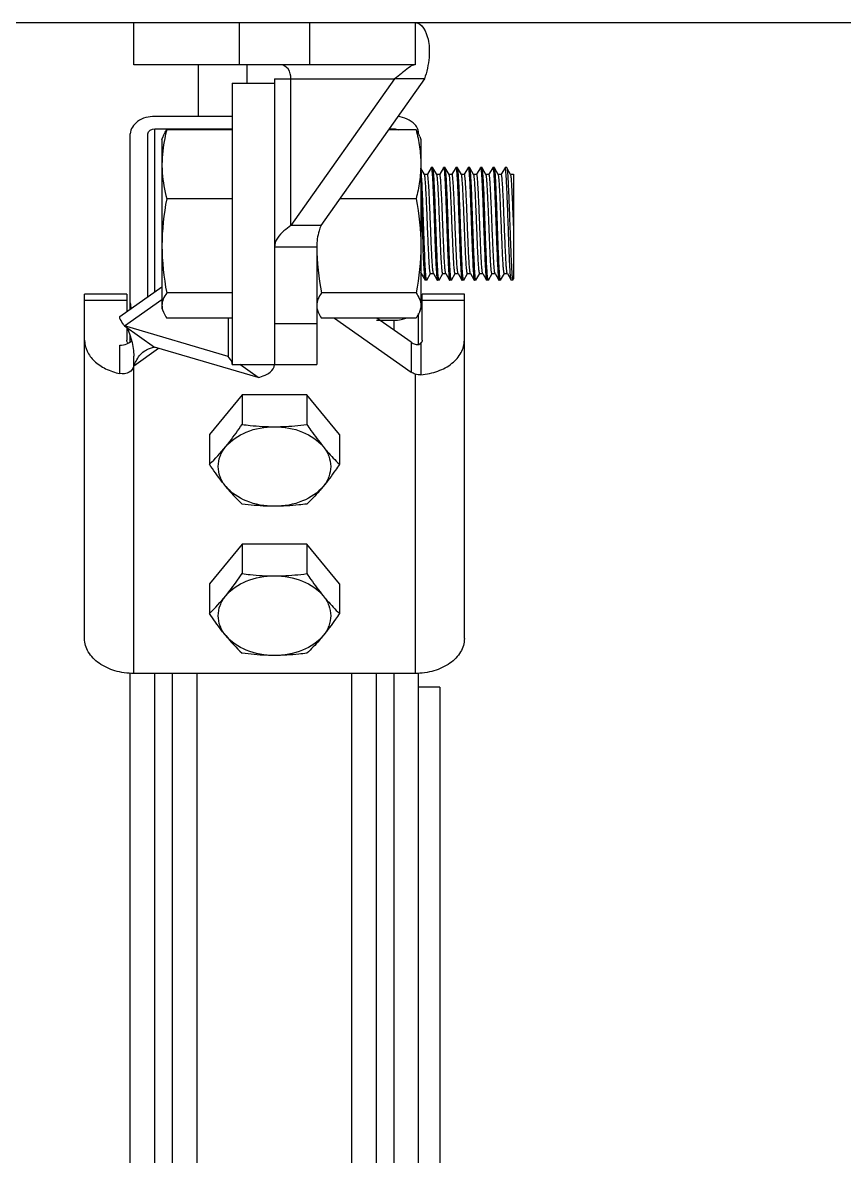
# Model space of a CAD drawing. Extents: x 1382187 to 1725648, y 860327 to 1571294.
# Drawn here: x 1527427 to 1528784, y 1251734 to 1253606 of the extents above; entities that cross this region are included whole.
import ezdxf

# ---------------------------------------------------------------- set-up
doc = ezdxf.new("R2010")
doc.units = 0
doc.header["$LTSCALE"] = 1000
doc.header["$MEASUREMENT"] = 0
doc.layers.add('bz', color=2, linetype='Continuous')

msp = doc.modelspace()

# ---------------------------------------------------------------- linework, layer by layer
at = {"linetype": 'Continuous'}
for p, q in [((1527611, 1253536.7), (1527611, 1253606.4)), ((1527611, 1253606.4), (1528075.7, 1253606.4)), ((1527785.3, 1253536.7), (1527785.3, 1253606.4)), ((1527901.4, 1253606.4), (1527901.4, 1253536.7)), ((1528075.7, 1253606.4), (1528075.7, 1253536.7)), ((1528075.7, 1253536.7), (1527611, 1253536.7)), ((1527717.2, 1253536.7), (1527717.2, 1253451.5)), ((1527797.7, 1253536.7), (1527797.7, 1253506.3)), ((1527773.6, 1253506.3), (1527773.6, 1253041.6)), ((1527773.6, 1253506.3), (1527843.3, 1253506.3)), ((1527843.3, 1253513.5), (1527843.3, 1253041.6)), ((1527843.3, 1253513.5), (1528041.6, 1253513.5)), ((1528041.6, 1253513.5), (1527870.5, 1253271.5)), ((1527870.5, 1253271.5), (1527870.5, 1253513.5)), ((1528090.9, 1253513.5), (1527919.8, 1253271.5)), ((1528090.9, 1253513.5), (1528041.6, 1253513.5)), ((1527773.6, 1253451.5), (1527645.8, 1253451.5)), ((1527645.8, 1253161.7), (1527645.8, 1253431)), ((1527645.8, 1253431), (1527773.6, 1253431)), ((1527773.6, 1253429.4), (1527665.3, 1253429.4)), ((1528077.1, 1253429.4), (1528031.5, 1253429.4)), ((1528032.6, 1253431), (1528040.8, 1253431)), ((1528040.8, 1253429.4), (1528040.8, 1253431)), ((1527605.2, 1253132.9), (1527605.2, 1253422.8)), ((1527634.2, 1253153.5), (1527634.2, 1253422.8)), ((1527657.5, 1253413.3), (1527659.3, 1253418.5)), ((1527657.5, 1253413.3), (1527657.5, 1253134.6)), ((1528083.1, 1253418.5), (1528084.9, 1253413.3)), ((1528084.9, 1253413.3), (1528084.9, 1253134.6)), ((1528090.9, 1253355.8), (1528084.9, 1253366.2)), ((1528091, 1253355.7), (1528090.9, 1253355.8)), ((1528095.9, 1253355.8), (1528090.9, 1253355.8)), ((1528091.2, 1253355.3), (1528091, 1253355.7)), ((1528102.1, 1253366.7), (1528095.8, 1253355.9)), ((1528102.1, 1253366.7), (1528102.2, 1253366.9)), ((1528104.8, 1253366.9), (1528102.2, 1253366.9)), ((1528105, 1253366.7), (1528104.8, 1253366.9)), ((1528111.2, 1253355.8), (1528105, 1253366.7)), ((1528111.3, 1253355.7), (1528111.2, 1253355.8)), ((1528116.2, 1253355.8), (1528111.2, 1253355.8)), ((1528122.4, 1253366.7), (1528116.1, 1253355.9)), ((1528122.4, 1253366.7), (1528122.6, 1253366.9)), ((1528125.1, 1253366.9), (1528122.6, 1253366.9)), ((1528125.3, 1253366.7), (1528125.1, 1253366.9)), ((1528131.6, 1253355.8), (1528125.3, 1253366.7)), ((1528131.7, 1253355.7), (1528131.6, 1253355.8)), ((1528136.5, 1253355.8), (1528131.6, 1253355.8)), ((1528142.7, 1253366.7), (1528136.4, 1253355.9)), ((1528142.7, 1253366.7), (1528142.9, 1253366.9)), ((1528145.4, 1253366.9), (1528142.9, 1253366.9)), ((1528145.6, 1253366.7), (1528145.4, 1253366.9)), ((1528151.9, 1253355.8), (1528145.6, 1253366.7)), ((1528152, 1253355.7), (1528151.9, 1253355.8)), ((1528156.9, 1253355.8), (1528151.9, 1253355.8)), ((1528152.1, 1253355.5), (1528152, 1253355.7)), ((1528163, 1253366.7), (1528156.8, 1253355.9)), ((1528163, 1253366.7), (1528163.2, 1253366.9)), ((1528165.8, 1253366.9), (1528163.2, 1253366.9)), ((1528166, 1253366.7), (1528165.8, 1253366.9)), ((1528172.2, 1253355.8), (1528166, 1253366.7)), ((1528172.3, 1253355.7), (1528172.2, 1253355.8)), ((1528177.2, 1253355.8), (1528172.2, 1253355.8)), ((1528183.4, 1253366.7), (1528177.1, 1253355.9)), ((1528183.4, 1253366.7), (1528183.6, 1253366.9)), ((1528186.1, 1253366.9), (1528183.6, 1253366.9)), ((1528186.3, 1253366.7), (1528186.1, 1253366.9)), ((1528192.5, 1253355.8), (1528186.3, 1253366.7)), ((1528192.7, 1253355.7), (1528192.5, 1253355.8)), ((1528197.5, 1253355.8), (1528192.5, 1253355.8)), ((1528203.7, 1253366.7), (1528197.4, 1253355.9)), ((1528203.7, 1253366.7), (1528203.9, 1253366.9)), ((1528206.4, 1253366.9), (1528203.9, 1253366.9)), ((1528206.6, 1253366.7), (1528206.4, 1253366.9)), ((1528212.9, 1253355.8), (1528206.6, 1253366.7)), ((1528213, 1253355.7), (1528212.9, 1253355.8)), ((1528217.8, 1253355.8), (1528212.9, 1253355.8)), ((1528224, 1253366.7), (1528217.8, 1253355.9)), ((1528224.2, 1253366.9), (1528224, 1253366.7)), ((1528226.8, 1253366.9), (1528224.2, 1253366.9)), ((1528226.8, 1253366.9), (1528226.9, 1253366.7)), ((1528233.2, 1253355.8), (1528226.9, 1253366.7)), ((1528226.9, 1253366.7), (1528227, 1253366.6)), ((1528233.3, 1253355.7), (1528233.2, 1253355.8)), ((1528238.2, 1253355.8), (1528233.2, 1253355.8)), ((1528238.3, 1253356.2), (1528238.1, 1253355.9)), ((1528238.3, 1253355.8), (1528238.2, 1253355.8)), ((1528238.3, 1253356.2), (1528238.3, 1253183.2)), ((1527773.6, 1253315.6), (1527665.3, 1253315.6)), ((1528077.1, 1253315.6), (1527951, 1253315.6)), ((1527919.8, 1253271.5), (1527870.5, 1253271.5)), ((1527913, 1253235.8), (1527843.3, 1253235.8)), ((1527913, 1253235.8), (1527913, 1253041.6)), ((1528084.9, 1253192.1), (1528085.6, 1253192.1)), ((1528085.5, 1253192.3), (1528085.6, 1253192.1)), ((1528085.6, 1253192.1), (1528091.9, 1253181.2)), ((1528094.8, 1253181.2), (1528101, 1253192)), ((1528101, 1253192.1), (1528105.9, 1253192.1)), ((1528105.8, 1253192.3), (1528105.7, 1253192.5)), ((1528105.8, 1253192.3), (1528105.9, 1253192.1)), ((1528105.9, 1253192.1), (1528112.2, 1253181.2)), ((1528115.1, 1253181.2), (1528121.4, 1253192)), ((1528121.3, 1253192.1), (1528126.3, 1253192.1)), ((1528126.1, 1253192.3), (1528126.3, 1253192.1)), ((1528126.3, 1253192.1), (1528132.5, 1253181.2)), ((1528135.5, 1253181.2), (1528141.7, 1253192)), ((1528141.6, 1253192.1), (1528146.6, 1253192.1)), ((1528146.5, 1253192.3), (1528146.6, 1253192.1)), ((1528146.6, 1253192.1), (1528152.9, 1253181.2)), ((1528155.8, 1253181.2), (1528162, 1253192)), ((1528161.9, 1253192.1), (1528166.9, 1253192.1)), ((1528166.8, 1253192.3), (1528166.9, 1253192.1)), ((1528166.9, 1253192.1), (1528173.2, 1253181.2)), ((1528176.1, 1253181.2), (1528182.4, 1253192)), ((1528182.3, 1253192.1), (1528187.2, 1253192.1)), ((1528187.1, 1253192.3), (1528187.2, 1253192.1)), ((1528187.2, 1253192.1), (1528193.5, 1253181.2)), ((1528196.5, 1253181.2), (1528202.7, 1253192)), ((1528202.6, 1253192.1), (1528207.6, 1253192.1)), ((1528207.5, 1253192.3), (1528206.8, 1253194.7)), ((1528207.5, 1253192.3), (1528207.6, 1253192.1)), ((1528207.6, 1253192.1), (1528213.9, 1253181.2)), ((1528216.8, 1253181.2), (1528223, 1253192)), ((1528222.9, 1253192.1), (1528227.9, 1253192.1)), ((1528227.8, 1253192.3), (1528227.9, 1253192.1)), ((1528227.9, 1253192.1), (1528234.2, 1253181.2)), ((1527588, 1253120.8), (1527657.5, 1253169.9)), ((1528091.9, 1253181.2), (1528092.1, 1253181)), ((1528094.6, 1253181), (1528092.1, 1253181)), ((1528094.8, 1253181.2), (1528094.6, 1253181)), ((1528112.2, 1253181.2), (1528112.4, 1253181)), ((1528114.9, 1253181), (1528112.4, 1253181)), ((1528115.1, 1253181.2), (1528114.9, 1253181)), ((1528132.5, 1253181.2), (1528132.7, 1253181)), ((1528135.3, 1253181), (1528132.7, 1253181)), ((1528135.5, 1253181.2), (1528135.3, 1253181)), ((1528152.9, 1253181.2), (1528153.1, 1253181)), ((1528155.6, 1253181), (1528153.1, 1253181)), ((1528155.8, 1253181.2), (1528155.6, 1253181)), ((1528173.2, 1253181.2), (1528173.4, 1253181)), ((1528175.9, 1253181), (1528173.4, 1253181)), ((1528176.1, 1253181.2), (1528175.9, 1253181)), ((1528193.5, 1253181.2), (1528193.7, 1253181)), ((1528196.3, 1253181), (1528193.7, 1253181)), ((1528196.5, 1253181.2), (1528196.3, 1253181)), ((1528213.9, 1253181.2), (1528214.1, 1253181)), ((1528216.6, 1253181), (1528214.1, 1253181)), ((1528216.8, 1253181.2), (1528216.6, 1253181)), ((1528236.9, 1253181), (1528234.4, 1253181)), ((1528236.9, 1253181), (1528237.1, 1253181.2)), ((1528237.1, 1253181.2), (1528238.3, 1253183.2)), ((1527529.7, 1252589.1), (1527529.7, 1253157.8)), ((1527599.4, 1253157.8), (1527529.7, 1253157.8)), ((1527595.7, 1253105.4), (1527657.5, 1253149)), ((1527599.4, 1253157.8), (1527599.4, 1253128.8)), ((1527773.6, 1253160.1), (1527665.3, 1253160.1)), ((1528077.1, 1253160.1), (1527920.9, 1253160.1)), ((1528087.2, 1253081.9), (1528087.2, 1253157.8)), ((1528156.9, 1253157.8), (1528087.2, 1253157.8)), ((1528156.9, 1252589.1), (1528156.9, 1253157.8)), ((1527599.4, 1253147.6), (1527529.7, 1253147.6)), ((1527657.5, 1253134.6), (1527659.3, 1253129.4)), ((1527913, 1253134.6), (1527914.9, 1253129.4)), ((1528083.1, 1253129.4), (1528084.9, 1253134.6)), ((1528156.9, 1253147.6), (1528087.2, 1253147.6)), ((1527773.6, 1253118.5), (1527665.3, 1253118.5)), ((1527766.8, 1253118.5), (1527766.8, 1253055.2)), ((1528077.1, 1253118.5), (1527920.9, 1253118.5)), ((1527942.6, 1253118.5), (1528068.8, 1253029.2)), ((1528011.7, 1253114.8), (1528040.8, 1253114.8)), ((1528068.8, 1253078.5), (1528012.3, 1253118.5)), ((1528040.8, 1253098.3), (1528040.8, 1253114.8)), ((1528081.4, 1253075.2), (1528081.4, 1253125.8)), ((1527595.7, 1253105.4), (1527645, 1253070.5)), ((1527766.8, 1253055.2), (1527595.7, 1253105.4)), ((1527599.4, 1253102.8), (1527599.4, 1253081.9)), ((1527843.3, 1253109.7), (1527913, 1253109.7)), ((1527587.8, 1253026.8), (1527587.8, 1253073.7)), ((1527605.2, 1253079.4), (1527605.2, 1253089.6)), ((1527605.2, 1253089.4), (1527608.4, 1253077.9)), ((1528068.8, 1253078.5), (1528068.8, 1253029.2)), ((1528085.2, 1253077.3), (1528085.2, 1253024.8)), ((1527611, 1253039.6), (1527651.8, 1253068.5)), ((1527611, 1252531.6), (1527611, 1253055.3)), ((1527816.1, 1253020.4), (1527645, 1253070.5)), ((1527773.6, 1253041.6), (1527913, 1253041.6)), ((1527816.1, 1253020.4), (1527786.1, 1253041.6)), ((1528075.6, 1253025.9), (1528075.6, 1252531.6)), ((1527789.7, 1252991.6), (1527736, 1252925.9)), ((1527789.7, 1252991.6), (1527789.7, 1252942.7)), ((1527897, 1252991.6), (1527789.7, 1252991.6)), ((1527897, 1252991.6), (1527897, 1252942.7)), ((1527950.6, 1252925.9), (1527897, 1252991.6)), ((1527736, 1252925.9), (1527736, 1252877)), ((1527950.6, 1252925.9), (1527950.6, 1252877)), ((1527789.7, 1252745.1), (1527736, 1252679.4)), ((1527789.7, 1252745.1), (1527789.7, 1252696.3)), ((1527897, 1252745.1), (1527789.7, 1252745.1)), ((1527897, 1252745.1), (1527897, 1252696.3)), ((1527950.6, 1252679.4), (1527897, 1252745.1)), ((1527736, 1252679.4), (1527736, 1252630.6)), ((1527950.6, 1252679.4), (1527950.6, 1252630.6)), ((1527605.2, 1249881.3), (1527605.2, 1252531.6)), ((1528075.6, 1252531.6), (1527611, 1252531.6)), ((1527645.8, 1249880.1), (1527645.8, 1252531.6)), ((1527674.9, 1249880.1), (1527674.9, 1252531.6)), ((1527715.5, 1249880.1), (1527715.5, 1252531.6)), ((1527971.1, 1249880.1), (1527971.1, 1252531.6)), ((1528011.7, 1249880.1), (1528011.7, 1252531.6)), ((1528040.8, 1249880.1), (1528040.8, 1252531.6)), ((1528081.4, 1249881.3), (1528081.4, 1252531.6)), ((1528116.3, 1252508.9), (1528081.4, 1252508.9)), ((1528116.3, 1252508.9), (1528116.3, 1249964.3))]:
    msp.add_line(p, q, dxfattribs=at)
for points in [[(1527599.9, 1253102.4), (1527601.7, 1253098.7), (1527605.2, 1253089.4)], [(1527608.4, 1253077.9), (1527610.5, 1253064.8), (1527611, 1253055.3)]]:
    msp.add_lwpolyline(points, dxfattribs=at)
for centre, radius, start, end in [((1528059.3, 1253422.4), 22.2, 17.8947, 22.1691), ((1527682.5, 1253170.2), 108.4, 215.5714, 216.7651), ((1527589.8, 1253099.6), 25.6, 292.244, 297.8329), ((1527590.5, 1253098.2), 24, 297.8753, 299.7704), ((1527503.4, 1253117.9), 334.9, 313.9914, 320.7735), ((1528022.3, 1253052.2), 334.9, 219.2265, 226.0086), ((1527503.4, 1252871.5), 334.9, 313.9914, 320.7735), ((1528022.3, 1252805.8), 334.9, 219.2265, 226.0086)]:
    msp.add_arc(centre, radius, start, end, dxfattribs=at)
for points, knots in [([(1528075.7, 1253606.4), (1528087.2, 1253606.4), (1528096.9, 1253585), (1528099.1, 1253564.7), (1528098.8, 1253542.1), (1528094.9, 1253524.9), (1528090.9, 1253513.5)], [0, 0, 0, 0, 0.34128, 0.481725, 0.640517, 1, 1, 1, 1]), ([(1527870.5, 1253513.5), (1527870.5, 1253519.2), (1527868.4, 1253529.8), (1527858.6, 1253536.7), (1527854.1, 1253536.7)], [0, 0, 0, 0, 0.55976, 1, 1, 1, 1]), ([(1528056.6, 1253525.3), (1528055.5, 1253524.4), (1528050.6, 1253520.3), (1528045.6, 1253516.3), (1528041.6, 1253513.5)], [0, 0, 0, 0, 0.226541, 1, 1, 1, 1]), ([(1528075.7, 1253536.7), (1528072.7, 1253536.7), (1528065.5, 1253533.2), (1528060, 1253528.2), (1528056.6, 1253525.3)], [0, 0, 0, 0, 0.400704, 1, 1, 1, 1]), ([(1527645.8, 1253451.5), (1527635.8, 1253451.5), (1527617.3, 1253447.7), (1527605.2, 1253430.6), (1527605.2, 1253422.8)], [0, 0, 0, 0, 0.559767, 1, 1, 1, 1]), ([(1528079.8, 1253430.7), (1528078.7, 1253433.5), (1528071.3, 1253444.8), (1528057.2, 1253450.1), (1528046.8, 1253451.2)], [0, 0, 0, 0, 0.221061, 1, 1, 1, 1]), ([(1527665.3, 1253429.4), (1527664.1, 1253424.7), (1527659.7, 1253406.1), (1527657.5, 1253386.9), (1527657.5, 1253372.5)], [0, 0, 0, 0, 0.252048, 1, 1, 1, 1]), ([(1527659.3, 1253418.3), (1527659.6, 1253419.2), (1527661.2, 1253423.1), (1527663.5, 1253426.8), (1527665.3, 1253429.4)], [0, 0, 0, 0, 0.238306, 1, 1, 1, 1]), ([(1528083.1, 1253418.3), (1528082.8, 1253419.2), (1528081.2, 1253423.1), (1528078.9, 1253426.8), (1528077.1, 1253429.4)], [0, 0, 0, 0, 0.238306, 1, 1, 1, 1]), ([(1528077.1, 1253429.4), (1528079.5, 1253420.1), (1528083.5, 1253401.3), (1528084.9, 1253382.1), (1528084.9, 1253372.5)], [0, 0, 0, 0, 0.502209, 1, 1, 1, 1]), ([(1528081.4, 1253422.8), (1528081.4, 1253423.9), (1528081.3, 1253426), (1528080.7, 1253428.1), (1528080.4, 1253429.2)], [0, 0, 0, 0, 0.496614, 1, 1, 1, 1]), ([(1527657.5, 1253372.5), (1527657.5, 1253367.7), (1527658.2, 1253348.6), (1527661.7, 1253329.6), (1527665.3, 1253315.6)], [0, 0, 0, 0, 0.248826, 1, 1, 1, 1]), ([(1528084.9, 1253372.5), (1528084.9, 1253363), (1528083.5, 1253343.8), (1528079.5, 1253324.9), (1528077.1, 1253315.6)], [0, 0, 0, 0, 0.497791, 1, 1, 1, 1]), ([(1528092.1, 1253208.2), (1528091.4, 1253223), (1528090.5, 1253246.2), (1528089.4, 1253277.8), (1528088.5, 1253302.3), (1528087.7, 1253324.7), (1528086.8, 1253343.2), (1528086.1, 1253355.6), (1528085.5, 1253362.5), (1528085.2, 1253364.9), (1528084.9, 1253365.9)], [0, 0, 0, 0, 0.280313, 0.441626, 0.601058, 0.746568, 0.867171, 0.953784, 0.982215, 1, 1, 1, 1]), ([(1528101, 1253192.1), (1528100.8, 1253192.1), (1528100.5, 1253192.7), (1528100.3, 1253193.7), (1528100, 1253195.6), (1528099.7, 1253198.1), (1528099.4, 1253201.3), (1528099, 1253206.8), (1528098.5, 1253215.1), (1528097.9, 1253226.6), (1528097.3, 1253239.8), (1528096.7, 1253254.2), (1528096.1, 1253269.3), (1528095.5, 1253284.5), (1528094.9, 1253299.4), (1528094.3, 1253313.4), (1528093.7, 1253326), (1528093.1, 1253336.7), (1528092.5, 1253345.2), (1528091.9, 1253351.1), (1528091.5, 1253354.3), (1528091.2, 1253355.3)], [0, 0, 0, 0, 0.002911, 0.009851, 0.021077, 0.036552, 0.056152, 0.079719, 0.137881, 0.208992, 0.29053, 0.379595, 0.473019, 0.567477, 0.659607, 0.74613, 0.82397, 0.89036, 0.94295, 0.979899, 1, 1, 1, 1]), ([(1528105.7, 1253192.5), (1528105.3, 1253193.4), (1528105, 1253196.4), (1528104.4, 1253202.2), (1528103.8, 1253210.6), (1528103.2, 1253221.2), (1528102.6, 1253233.8), (1528102, 1253247.7), (1528101.4, 1253262.7), (1528100.8, 1253278), (1528100.2, 1253293.2), (1528099.6, 1253307.7), (1528099, 1253321), (1528098.4, 1253332.6), (1528097.9, 1253341), (1528097.4, 1253346.6), (1528097.1, 1253349.8), (1528096.9, 1253352.3), (1528096.5, 1253354.2), (1528096.3, 1253355.2), (1528096, 1253355.8), (1528095.9, 1253355.8)], [0, 0, 0, 0, 0.018814, 0.054691, 0.106467, 0.172314, 0.249877, 0.336373, 0.428694, 0.52352, 0.617441, 0.707082, 0.789219, 0.860904, 0.919566, 0.943342, 0.96312, 0.978736, 0.990065, 0.997067, 1, 1, 1, 1]), ([(1528102.2, 1253366.9), (1528102.4, 1253366.9), (1528102.6, 1253366.5), (1528102.8, 1253365.7), (1528103, 1253364.5), (1528103.3, 1253361.8), (1528103.7, 1253357.4), (1528104.2, 1253350.7), (1528104.7, 1253342.3), (1528105.1, 1253332.5), (1528105.6, 1253321.4), (1528106.2, 1253304.8), (1528107, 1253282.8), (1528107.9, 1253256.3), (1528108.8, 1253231.4), (1528109.5, 1253215.5), (1528109.9, 1253208.2)], [0, 0, 0, 0, 0.00218, 0.007156, 0.015174, 0.026244, 0.057342, 0.099842, 0.152844, 0.215209, 0.285592, 0.362474, 0.528996, 0.700446, 0.862075, 1, 1, 1, 1]), ([(1528112.4, 1253208.2), (1528112.1, 1253215.3), (1528111.4, 1253230.7), (1528110.5, 1253255), (1528109.6, 1253280.8), (1528108.7, 1253306), (1528108, 1253325.7), (1528107.3, 1253339.7), (1528106.9, 1253348.3), (1528106.4, 1253355.3), (1528106, 1253360.8), (1528105.5, 1253364.3), (1528105.3, 1253366.2), (1528105, 1253366.7)], [0, 0, 0, 0, 0.134252, 0.291372, 0.458537, 0.622096, 0.768683, 0.831794, 0.886343, 0.931217, 0.965509, 0.98855, 1, 1, 1, 1]), ([(1528121.3, 1253192.1), (1528121.1, 1253192.1), (1528120.8, 1253192.7), (1528120.6, 1253193.8), (1528120.3, 1253195.7), (1528120, 1253198.3), (1528119.7, 1253201.5), (1528119.3, 1253207.2), (1528118.7, 1253215.8), (1528118.1, 1253227.6), (1528117.5, 1253241.1), (1528116.9, 1253255.8), (1528116.3, 1253271.2), (1528115.7, 1253286.7), (1528115.1, 1253301.7), (1528114.5, 1253315.7), (1528113.9, 1253328.1), (1528113.3, 1253338.6), (1528112.7, 1253346.7), (1528112.2, 1253351.8), (1528111.7, 1253354.5), (1528111.5, 1253355.4), (1528111.3, 1253355.7)], [0, 0, 0, 0, 0.002979, 0.01011, 0.021658, 0.037569, 0.057721, 0.081935, 0.141647, 0.214533, 0.297928, 0.388772, 0.483731, 0.57932, 0.672029, 0.758454, 0.835426, 0.900125, 0.95019, 0.983823, 0.99411, 1, 1, 1, 1]), ([(1528126.1, 1253192.3), (1528126, 1253192.5), (1528125.8, 1253193.4), (1528125.3, 1253196.1), (1528124.8, 1253201.2), (1528124.2, 1253209.3), (1528123.6, 1253219.8), (1528123, 1253232.2), (1528122.4, 1253246.2), (1528121.8, 1253261.2), (1528121.2, 1253276.7), (1528120.6, 1253292.1), (1528120, 1253306.8), (1528119.4, 1253320.3), (1528118.7, 1253332.1), (1528118.2, 1253340.7), (1528117.8, 1253346.4), (1528117.5, 1253349.7), (1528117.2, 1253352.2), (1528116.9, 1253354.2), (1528116.6, 1253355.2), (1528116.4, 1253355.8), (1528116.2, 1253355.8)], [0, 0, 0, 0, 0.005873, 0.016149, 0.049758, 0.099805, 0.164491, 0.241456, 0.327881, 0.420594, 0.516191, 0.611162, 0.702019, 0.785427, 0.858327, 0.918049, 0.942268, 0.962424, 0.978339, 0.989888, 0.997021, 1, 1, 1, 1]), ([(1528122.6, 1253366.9), (1528122.7, 1253366.9), (1528122.9, 1253366.5), (1528123.1, 1253365.7), (1528123.3, 1253364.5), (1528123.7, 1253361.8), (1528124.1, 1253357.4), (1528124.5, 1253350.7), (1528125, 1253342.3), (1528125.5, 1253332.5), (1528125.9, 1253321.4), (1528126.6, 1253304.8), (1528127.4, 1253282.8), (1528128.3, 1253256.3), (1528129.2, 1253231.4), (1528129.8, 1253215.5), (1528130.2, 1253208.2)], [0, 0, 0, 0, 0.002174, 0.007143, 0.015154, 0.026218, 0.057307, 0.099799, 0.152794, 0.215155, 0.285537, 0.362422, 0.52895, 0.70041, 0.86206, 1, 1, 1, 1]), ([(1528132.7, 1253208.2), (1528132.4, 1253215.3), (1528131.7, 1253230.7), (1528130.8, 1253255), (1528130, 1253280.8), (1528129.1, 1253306), (1528128.3, 1253325.7), (1528127.7, 1253339.7), (1528127.2, 1253348.3), (1528126.7, 1253355.3), (1528126.3, 1253360.8), (1528125.9, 1253364.3), (1528125.6, 1253366.2), (1528125.3, 1253366.7)], [0, 0, 0, 0, 0.134248, 0.291362, 0.458527, 0.622086, 0.768676, 0.831791, 0.886342, 0.931217, 0.965509, 0.988549, 1, 1, 1, 1]), ([(1528141.6, 1253192.1), (1528141.5, 1253192.1), (1528141.2, 1253192.7), (1528140.9, 1253193.8), (1528140.6, 1253195.7), (1528140.3, 1253198.3), (1528140, 1253201.5), (1528139.6, 1253207.2), (1528139.1, 1253215.8), (1528138.5, 1253227.6), (1528137.9, 1253241.1), (1528137.3, 1253255.8), (1528136.6, 1253271.2), (1528136, 1253286.7), (1528135.4, 1253301.7), (1528134.8, 1253315.7), (1528134.2, 1253328.1), (1528133.6, 1253338.6), (1528133, 1253346.7), (1528132.5, 1253351.8), (1528132.1, 1253354.5), (1528131.8, 1253355.4), (1528131.7, 1253355.7)], [0, 0, 0, 0, 0.002978, 0.01011, 0.021657, 0.037569, 0.057721, 0.081935, 0.141646, 0.214533, 0.297927, 0.388772, 0.483732, 0.579321, 0.67203, 0.758455, 0.835427, 0.900125, 0.95019, 0.983823, 0.994113, 1, 1, 1, 1]), ([(1528146.5, 1253192.3), (1528146.3, 1253192.5), (1528146.1, 1253193.4), (1528145.6, 1253196.1), (1528145.1, 1253201.2), (1528144.5, 1253209.3), (1528143.9, 1253219.8), (1528143.3, 1253232.2), (1528142.7, 1253246.2), (1528142.1, 1253261.2), (1528141.5, 1253276.7), (1528140.9, 1253292.1), (1528140.3, 1253306.8), (1528139.7, 1253320.3), (1528139.1, 1253332.1), (1528138.6, 1253340.7), (1528138.1, 1253346.4), (1528137.8, 1253349.7), (1528137.5, 1253352.2), (1528137.2, 1253354.2), (1528137, 1253355.2), (1528136.7, 1253355.8), (1528136.5, 1253355.8)], [0, 0, 0, 0, 0.005876, 0.016149, 0.049759, 0.099805, 0.164492, 0.241457, 0.327882, 0.420595, 0.516191, 0.611162, 0.702019, 0.785427, 0.858326, 0.918049, 0.942268, 0.962424, 0.978338, 0.989888, 0.99702, 1, 1, 1, 1]), ([(1528142.9, 1253366.9), (1528143, 1253366.9), (1528143.2, 1253366.5), (1528143.4, 1253365.7), (1528143.7, 1253364.5), (1528144, 1253361.8), (1528144.4, 1253357.4), (1528144.9, 1253350.7), (1528145.3, 1253342.3), (1528145.8, 1253332.5), (1528146.3, 1253321.4), (1528146.9, 1253304.8), (1528147.7, 1253282.8), (1528148.6, 1253256.3), (1528149.5, 1253231.4), (1528150.2, 1253215.5), (1528150.5, 1253208.2)], [0, 0, 0, 0, 0.002175, 0.007145, 0.015158, 0.026223, 0.057313, 0.099807, 0.152805, 0.215171, 0.285555, 0.36244, 0.528965, 0.700426, 0.862068, 1, 1, 1, 1]), ([(1528153.1, 1253208.2), (1528152.7, 1253215.3), (1528152.1, 1253230.7), (1528151.2, 1253255), (1528150.3, 1253280.8), (1528149.4, 1253306), (1528148.6, 1253325.7), (1528148, 1253339.7), (1528147.5, 1253348.3), (1528147.1, 1253355.3), (1528146.7, 1253360.8), (1528146.2, 1253364.3), (1528145.9, 1253366.2), (1528145.6, 1253366.7)], [0, 0, 0, 0, 0.134249, 0.291369, 0.458531, 0.622086, 0.768675, 0.831789, 0.886339, 0.931214, 0.965507, 0.988549, 1, 1, 1, 1]), ([(1528161.9, 1253192.1), (1528161.8, 1253192.1), (1528161.5, 1253192.7), (1528161.3, 1253193.7), (1528161, 1253195.6), (1528160.7, 1253198.1), (1528160.4, 1253201.4), (1528159.9, 1253207), (1528159.4, 1253215.4), (1528158.8, 1253227), (1528158.2, 1253240.3), (1528157.6, 1253254.9), (1528157, 1253270.1), (1528156.4, 1253285.5), (1528155.8, 1253300.4), (1528155.2, 1253314.4), (1528154.6, 1253326.9), (1528154, 1253337.5), (1528153.5, 1253345.9), (1528152.8, 1253351.6), (1528152.5, 1253354.5), (1528152.1, 1253355.5)], [0, 0, 0, 0, 0.00294, 0.009963, 0.021326, 0.036989, 0.056826, 0.080671, 0.139499, 0.211374, 0.29371, 0.383542, 0.477628, 0.572576, 0.664959, 0.751445, 0.828916, 0.894583, 0.946089, 0.981611, 1, 1, 1, 1]), ([(1528166.6, 1253192.7), (1528166.3, 1253193.7), (1528165.9, 1253196.9), (1528165.3, 1253202.9), (1528164.7, 1253211.4), (1528164.1, 1253222.2), (1528163.5, 1253234.8), (1528162.9, 1253248.7), (1528162.3, 1253263.6), (1528161.7, 1253278.9), (1528161.1, 1253293.9), (1528160.6, 1253308.3), (1528160, 1253321.4), (1528159.4, 1253332.9), (1528158.8, 1253341.2), (1528158.4, 1253346.7), (1528158.1, 1253349.9), (1528157.8, 1253352.3), (1528157.5, 1253354.2), (1528157.3, 1253355.2), (1528157, 1253355.8), (1528156.9, 1253355.8)], [0, 0, 0, 0, 0.020522, 0.05782, 0.110674, 0.177241, 0.25517, 0.341702, 0.433769, 0.528107, 0.621369, 0.710247, 0.791589, 0.862513, 0.920514, 0.944012, 0.963555, 0.978984, 0.990176, 0.997096, 1, 1, 1, 1]), ([(1528163.2, 1253366.9), (1528163.3, 1253366.9), (1528163.6, 1253366.5), (1528163.7, 1253365.7), (1528164, 1253364.5), (1528164.3, 1253361.8), (1528164.7, 1253357.4), (1528165.2, 1253350.7), (1528165.7, 1253342.3), (1528166.1, 1253332.5), (1528166.6, 1253321.4), (1528167.2, 1253304.8), (1528168, 1253282.8), (1528168.9, 1253256.3), (1528169.8, 1253231.4), (1528170.5, 1253215.5), (1528170.9, 1253208.2)], [0, 0, 0, 0, 0.002179, 0.007154, 0.015171, 0.02624, 0.057337, 0.099835, 0.152836, 0.215199, 0.285581, 0.362463, 0.528986, 0.700438, 0.862072, 1, 1, 1, 1]), ([(1528173.4, 1253208.2), (1528173, 1253215.3), (1528172.4, 1253230.7), (1528171.5, 1253255), (1528170.6, 1253280.8), (1528169.7, 1253306), (1528169, 1253325.7), (1528168.3, 1253339.7), (1528167.9, 1253348.3), (1528167.4, 1253355.3), (1528167, 1253360.8), (1528166.5, 1253364.3), (1528166.3, 1253366.2), (1528166, 1253366.7)], [0, 0, 0, 0, 0.134251, 0.29137, 0.458536, 0.622096, 0.768683, 0.831794, 0.886344, 0.931218, 0.96551, 0.98855, 1, 1, 1, 1]), ([(1528182.3, 1253192.1), (1528182.1, 1253192.1), (1528181.8, 1253192.7), (1528181.6, 1253193.8), (1528181.3, 1253195.7), (1528181, 1253198.3), (1528180.7, 1253201.5), (1528180.3, 1253207.2), (1528179.7, 1253215.8), (1528179.1, 1253227.6), (1528178.5, 1253241.1), (1528177.9, 1253255.8), (1528177.3, 1253271.2), (1528176.7, 1253286.7), (1528176.1, 1253301.7), (1528175.5, 1253315.7), (1528174.9, 1253328.1), (1528174.3, 1253338.6), (1528173.7, 1253346.7), (1528173.2, 1253351.8), (1528172.7, 1253354.5), (1528172.5, 1253355.4), (1528172.3, 1253355.7)], [0, 0, 0, 0, 0.002979, 0.01011, 0.021658, 0.037569, 0.057721, 0.081935, 0.141647, 0.214533, 0.297928, 0.388772, 0.483732, 0.57932, 0.672029, 0.758455, 0.835426, 0.900125, 0.95019, 0.983823, 0.994111, 1, 1, 1, 1]), ([(1528187.1, 1253192.3), (1528187, 1253192.5), (1528186.8, 1253193.4), (1528186.3, 1253196.1), (1528185.8, 1253201.2), (1528185.2, 1253209.3), (1528184.6, 1253219.8), (1528184, 1253232.2), (1528183.4, 1253246.2), (1528182.8, 1253261.2), (1528182.2, 1253276.7), (1528181.6, 1253292.1), (1528180.9, 1253306.8), (1528180.3, 1253320.3), (1528179.7, 1253332.1), (1528179.2, 1253340.7), (1528178.8, 1253346.4), (1528178.5, 1253349.7), (1528178.2, 1253352.2), (1528177.9, 1253354.2), (1528177.6, 1253355.2), (1528177.4, 1253355.8), (1528177.2, 1253355.8)], [0, 0, 0, 0, 0.005874, 0.016149, 0.049759, 0.099805, 0.164491, 0.241457, 0.327881, 0.420594, 0.516191, 0.611162, 0.702019, 0.785427, 0.858327, 0.918049, 0.942268, 0.962424, 0.978338, 0.989888, 0.997021, 1, 1, 1, 1]), ([(1528183.6, 1253366.9), (1528183.7, 1253366.9), (1528183.9, 1253366.5), (1528184.1, 1253365.7), (1528184.3, 1253364.5), (1528184.7, 1253361.8), (1528185.1, 1253357.4), (1528185.5, 1253350.7), (1528186, 1253342.3), (1528186.4, 1253332.5), (1528186.9, 1253321.4), (1528187.6, 1253304.8), (1528188.3, 1253282.8), (1528189.2, 1253256.3), (1528190.2, 1253231.4), (1528190.8, 1253215.5), (1528191.2, 1253208.2)], [0, 0, 0, 0, 0.002173, 0.00714, 0.01515, 0.026213, 0.0573, 0.09979, 0.152784, 0.215145, 0.285528, 0.362414, 0.528942, 0.700406, 0.862059, 1, 1, 1, 1]), ([(1528193.7, 1253208.2), (1528193.4, 1253215.3), (1528192.7, 1253230.7), (1528191.8, 1253255), (1528190.9, 1253280.8), (1528190.1, 1253306), (1528189.3, 1253325.7), (1528188.6, 1253339.7), (1528188.2, 1253348.3), (1528187.7, 1253355.3), (1528187.3, 1253360.8), (1528186.8, 1253364.3), (1528186.6, 1253366.2), (1528186.3, 1253366.7)], [0, 0, 0, 0, 0.134247, 0.291362, 0.458526, 0.622082, 0.768672, 0.831787, 0.88634, 0.931215, 0.965508, 0.988549, 1, 1, 1, 1]), ([(1528201.8, 1253194.7), (1528201.1, 1253198.7), (1528200.4, 1253209.5), (1528199.3, 1253229), (1528198.3, 1253253.9), (1528197.2, 1253281.3), (1528196.3, 1253304.2), (1528195.5, 1253321.2), (1528195, 1253332), (1528194.4, 1253341), (1528193.9, 1253347.9), (1528193.4, 1253352.3), (1528193, 1253354.6), (1528192.8, 1253355.4), (1528192.7, 1253355.7)], [0, 0, 0, 0, 0.074943, 0.200842, 0.362373, 0.539776, 0.711331, 0.788253, 0.85604, 0.912609, 0.95623, 0.985597, 0.994677, 1, 1, 1, 1]), ([(1528206.8, 1253194.7), (1528206.2, 1253198.9), (1528205.5, 1253210), (1528204.4, 1253230.2), (1528203.3, 1253255.9), (1528202.4, 1253279.5), (1528201.6, 1253298.6), (1528201, 1253312), (1528200.5, 1253324.2), (1528199.9, 1253334.8), (1528199.3, 1253343.4), (1528198.9, 1253349.2), (1528198.4, 1253352.6), (1528198.1, 1253354.4), (1528197.9, 1253355.3), (1528197.7, 1253355.8), (1528197.5, 1253355.8)], [0, 0, 0, 0, 0.077318, 0.207666, 0.3744, 0.556123, 0.645307, 0.729501, 0.805982, 0.872279, 0.926255, 0.966184, 0.980475, 0.990844, 0.997262, 1, 1, 1, 1]), ([(1528203.9, 1253366.9), (1528204, 1253366.9), (1528204.2, 1253366.5), (1528204.4, 1253365.7), (1528204.6, 1253364.5), (1528205, 1253361.8), (1528205.4, 1253357.4), (1528205.8, 1253350.7), (1528206.3, 1253342.3), (1528206.8, 1253332.5), (1528207.2, 1253321.4), (1528207.9, 1253304.8), (1528208.7, 1253282.8), (1528209.6, 1253256.3), (1528210.5, 1253231.4), (1528211.2, 1253215.5), (1528211.5, 1253208.2)], [0, 0, 0, 0, 0.002177, 0.007149, 0.015163, 0.02623, 0.057323, 0.099818, 0.152818, 0.215183, 0.285568, 0.362452, 0.528976, 0.700434, 0.862071, 1, 1, 1, 1]), ([(1528214, 1253208.2), (1528213.7, 1253215.3), (1528213, 1253230.7), (1528212.2, 1253255), (1528211.3, 1253280.8), (1528210.4, 1253306), (1528209.6, 1253325.7), (1528209, 1253339.7), (1528208.5, 1253348.3), (1528208.1, 1253355.3), (1528207.7, 1253360.8), (1528207.2, 1253364.3), (1528206.9, 1253366.2), (1528206.6, 1253366.7)], [0, 0, 0, 0, 0.134252, 0.291372, 0.458534, 0.62209, 0.768678, 0.831791, 0.88634, 0.931215, 0.965508, 0.988549, 1, 1, 1, 1]), ([(1528222.9, 1253192.1), (1528222.8, 1253192.1), (1528222.5, 1253192.7), (1528222.3, 1253193.8), (1528221.9, 1253195.7), (1528221.7, 1253198.3), (1528221.3, 1253201.5), (1528220.9, 1253207.2), (1528220.4, 1253215.8), (1528219.8, 1253227.6), (1528219.2, 1253241.1), (1528218.6, 1253255.8), (1528218, 1253271.2), (1528217.3, 1253286.7), (1528216.7, 1253301.7), (1528216.1, 1253315.7), (1528215.5, 1253328.1), (1528214.9, 1253338.6), (1528214.3, 1253346.7), (1528213.8, 1253351.8), (1528213.4, 1253354.5), (1528213.1, 1253355.4), (1528213, 1253355.7)], [0, 0, 0, 0, 0.002979, 0.01011, 0.021658, 0.037569, 0.057721, 0.081935, 0.141647, 0.214533, 0.297928, 0.388772, 0.483731, 0.57932, 0.672029, 0.758454, 0.835426, 0.900125, 0.95019, 0.983823, 0.99411, 1, 1, 1, 1]), ([(1528227.8, 1253192.3), (1528227.6, 1253192.5), (1528227.4, 1253193.4), (1528226.9, 1253196.1), (1528226.4, 1253201.2), (1528225.8, 1253209.3), (1528225.3, 1253219.8), (1528224.6, 1253232.2), (1528224, 1253246.2), (1528223.4, 1253261.2), (1528222.8, 1253276.7), (1528222.2, 1253292.1), (1528221.6, 1253306.8), (1528221, 1253320.3), (1528220.4, 1253332.1), (1528219.9, 1253340.7), (1528219.4, 1253346.4), (1528219.1, 1253349.7), (1528218.8, 1253352.2), (1528218.5, 1253354.2), (1528218.3, 1253355.2), (1528218, 1253355.8), (1528217.8, 1253355.8)], [0, 0, 0, 0, 0.005876, 0.016149, 0.049759, 0.099805, 0.164492, 0.241457, 0.327882, 0.420595, 0.516192, 0.611162, 0.702019, 0.785427, 0.858326, 0.918049, 0.942268, 0.962424, 0.978338, 0.989888, 0.99702, 1, 1, 1, 1]), ([(1528234.2, 1253181.2), (1528234, 1253181.5), (1528233.8, 1253182.4), (1528233.5, 1253184.2), (1528233.2, 1253186.9), (1528232.8, 1253192), (1528232.2, 1253200.2), (1528231.6, 1253212), (1528231, 1253226.2), (1528230.4, 1253242), (1528229.8, 1253259.1), (1528229.2, 1253276.7), (1528228.6, 1253294.2), (1528228, 1253311), (1528227.4, 1253326.4), (1528226.8, 1253339.8), (1528226.2, 1253349.6), (1528225.8, 1253356.1), (1528225.5, 1253359.8), (1528225.2, 1253362.7), (1528224.9, 1253365), (1528224.6, 1253366.1), (1528224.4, 1253366.9), (1528224.2, 1253366.9)], [0, 0, 0, 0, 0.005461, 0.015369, 0.029712, 0.048378, 0.097984, 0.162392, 0.239234, 0.32568, 0.418537, 0.514379, 0.609666, 0.700878, 0.784648, 0.857887, 0.917894, 0.942228, 0.962473, 0.978452, 0.990029, 0.997146, 1, 1, 1, 1]), ([(1528227, 1253366.6), (1528227.2, 1253366.2), (1528227.4, 1253365.1), (1528227.9, 1253361.9), (1528228.4, 1253356), (1528229, 1253346.6), (1528229.5, 1253334.7), (1528230.1, 1253320.5), (1528230.8, 1253304.6), (1528231.4, 1253287.6), (1528232, 1253270.1), (1528232.6, 1253252.8), (1528233.2, 1253236.2), (1528233.8, 1253221), (1528234.4, 1253207.7), (1528234.9, 1253198.1), (1528235.3, 1253191.7), (1528235.6, 1253188), (1528235.9, 1253185.1), (1528236.2, 1253182.9), (1528236.5, 1253181.8), (1528236.7, 1253181), (1528236.9, 1253181)], [0, 0, 0, 0, 0.006475, 0.017345, 0.052019, 0.102898, 0.168161, 0.245445, 0.331943, 0.424513, 0.519786, 0.6143, 0.704615, 0.787448, 0.85979, 0.919015, 0.943021, 0.962988, 0.978745, 0.990161, 0.99718, 1, 1, 1, 1]), ([(1528238.3, 1253271.5), (1528237.9, 1253281.8), (1528237.3, 1253296.7), (1528236.4, 1253315.9), (1528235.8, 1253328.3), (1528235.3, 1253338.7), (1528234.7, 1253346.7), (1528234.2, 1253351.9), (1528233.7, 1253354.5), (1528233.5, 1253355.4), (1528233.3, 1253355.7)], [0, 0, 0, 0, 0.365048, 0.532447, 0.681469, 0.806694, 0.90358, 0.968671, 0.988591, 1, 1, 1, 1]), ([(1528084.9, 1253329.3), (1528085.4, 1253319.5), (1528086.9, 1253279.1), (1528088, 1253238.8), (1528089.5, 1253208.2)], [0, 0, 0, 0, 0.243471, 1, 1, 1, 1]), ([(1527870.5, 1253271.5), (1527866.5, 1253268.7), (1527854.7, 1253259.9), (1527843.3, 1253246.1), (1527843.3, 1253235.8)], [0, 0, 0, 0, 0.32007, 1, 1, 1, 1]), ([(1527919.8, 1253271.5), (1527918.8, 1253268.5), (1527915, 1253257), (1527913, 1253244.8), (1527913, 1253235.8)], [0, 0, 0, 0, 0.257441, 1, 1, 1, 1]), ([(1528089.5, 1253208.2), (1528089.7, 1253204.7), (1528090.1, 1253198.3), (1528090.5, 1253190.9), (1528091, 1253186.3), (1528091.2, 1253184), (1528091.5, 1253182.3), (1528091.7, 1253181.5), (1528091.9, 1253181.2)], [0, 0, 0, 0, 0.396699, 0.701381, 0.816026, 0.904317, 0.965635, 1, 1, 1, 1]), ([(1528094.6, 1253181), (1528094.4, 1253181), (1528094.2, 1253181.9), (1528093.9, 1253183), (1528093.6, 1253185.3), (1528093.3, 1253188.4), (1528093, 1253192.3), (1528092.6, 1253199), (1528092.3, 1253204.4), (1528092.1, 1253208.2)], [0, 0, 0, 0, 0.020032, 0.070193, 0.151802, 0.264388, 0.406949, 0.578205, 1, 1, 1, 1]), ([(1528109.9, 1253208.2), (1528110, 1253204.7), (1528110.4, 1253198.3), (1528110.9, 1253190.9), (1528111.3, 1253186.3), (1528111.6, 1253184), (1528111.9, 1253182.3), (1528112.1, 1253181.5), (1528112.2, 1253181.2)], [0, 0, 0, 0, 0.396703, 0.701378, 0.816024, 0.904313, 0.965634, 1, 1, 1, 1]), ([(1528114.9, 1253181), (1528114.8, 1253181), (1528114.5, 1253181.9), (1528114.2, 1253183), (1528113.9, 1253185.3), (1528113.6, 1253188.4), (1528113.3, 1253192.3), (1528112.9, 1253199), (1528112.6, 1253204.4), (1528112.4, 1253208.2)], [0, 0, 0, 0, 0.019992, 0.070121, 0.15171, 0.264292, 0.406859, 0.578131, 1, 1, 1, 1]), ([(1528130.2, 1253208.2), (1528130.4, 1253204.7), (1528130.7, 1253198.3), (1528131.2, 1253190.9), (1528131.6, 1253186.3), (1528131.9, 1253184), (1528132.2, 1253182.3), (1528132.4, 1253181.5), (1528132.5, 1253181.2)], [0, 0, 0, 0, 0.396697, 0.701376, 0.816023, 0.904315, 0.965634, 1, 1, 1, 1]), ([(1528135.3, 1253181), (1528135.1, 1253181), (1528134.8, 1253181.9), (1528134.6, 1253183), (1528134.3, 1253185.3), (1528134, 1253188.4), (1528133.7, 1253192.3), (1528133.2, 1253199), (1528132.9, 1253204.4), (1528132.7, 1253208.2)], [0, 0, 0, 0, 0.020046, 0.070224, 0.151839, 0.264427, 0.406984, 0.57823, 1, 1, 1, 1]), ([(1528150.5, 1253208.2), (1528150.7, 1253204.7), (1528151, 1253198.3), (1528151.5, 1253190.9), (1528152, 1253186.3), (1528152.2, 1253184), (1528152.5, 1253182.3), (1528152.7, 1253181.5), (1528152.9, 1253181.2)], [0, 0, 0, 0, 0.3967, 0.70138, 0.816026, 0.904316, 0.965635, 1, 1, 1, 1]), ([(1528155.6, 1253181), (1528155.4, 1253181), (1528155.2, 1253181.9), (1528154.9, 1253183), (1528154.6, 1253185.3), (1528154.3, 1253188.4), (1528154, 1253192.3), (1528153.5, 1253199), (1528153.3, 1253204.4), (1528153.1, 1253208.2)], [0, 0, 0, 0, 0.020019, 0.070169, 0.151771, 0.264355, 0.406918, 0.57818, 1, 1, 1, 1]), ([(1528170.9, 1253208.2), (1528171, 1253204.7), (1528171.4, 1253198.3), (1528171.9, 1253190.9), (1528172.3, 1253186.3), (1528172.6, 1253184), (1528172.8, 1253182.3), (1528173, 1253181.5), (1528173.2, 1253181.2)], [0, 0, 0, 0, 0.396702, 0.701375, 0.816022, 0.904313, 0.965635, 1, 1, 1, 1]), ([(1528175.9, 1253181), (1528175.7, 1253181), (1528175.5, 1253181.9), (1528175.2, 1253183), (1528174.9, 1253185.3), (1528174.6, 1253188.4), (1528174.3, 1253192.3), (1528173.9, 1253199), (1528173.6, 1253204.4), (1528173.4, 1253208.2)], [0, 0, 0, 0, 0.020003, 0.070142, 0.151736, 0.26432, 0.406884, 0.578149, 1, 1, 1, 1]), ([(1528191.2, 1253208.2), (1528191.4, 1253204.7), (1528191.7, 1253198.3), (1528192.2, 1253190.9), (1528192.6, 1253186.3), (1528192.9, 1253184), (1528193.2, 1253182.3), (1528193.4, 1253181.5), (1528193.5, 1253181.2)], [0, 0, 0, 0, 0.396699, 0.701381, 0.816026, 0.904317, 0.965635, 1, 1, 1, 1]), ([(1528195.4, 1253184.1), (1528195, 1253187.2), (1528194.4, 1253195.2), (1528194, 1253203.3), (1528193.7, 1253208.2)], [0, 0, 0, 0, 0.384851, 1, 1, 1, 1]), ([(1528211.5, 1253208.2), (1528211.8, 1253203.3), (1528212.2, 1253195.2), (1528212.8, 1253187.2), (1528213.2, 1253184.1)], [0, 0, 0, 0, 0.615149, 1, 1, 1, 1]), ([(1528216.6, 1253181), (1528216.4, 1253181), (1528216.1, 1253181.9), (1528215.9, 1253183), (1528215.6, 1253185.3), (1528215.3, 1253188.4), (1528215, 1253192.3), (1528214.5, 1253199), (1528214.2, 1253204.4), (1528214, 1253208.2)], [0, 0, 0, 0, 0.020006, 0.070146, 0.151741, 0.264322, 0.406888, 0.578156, 1, 1, 1, 1]), ([(1528085.5, 1253192.3), (1528085.4, 1253192.4), (1528085.2, 1253193), (1528085, 1253193.8), (1528084.9, 1253194.4)], [0, 0, 0, 0, 0.15445, 1, 1, 1, 1]), ([(1528202.6, 1253192.1), (1528202.3, 1253192.1), (1528202, 1253193.4), (1528201.9, 1253194.1), (1528201.8, 1253194.7)], [0, 0, 0, 0, 0.278506, 1, 1, 1, 1]), ([(1528196.3, 1253181), (1528196.2, 1253181), (1528196, 1253181.3), (1528195.7, 1253182.3), (1528195.5, 1253183.3), (1528195.4, 1253184.1)], [0, 0, 0, 0, 0.088107, 0.278317, 1, 1, 1, 1]), ([(1528213.2, 1253184.1), (1528213.3, 1253183.4), (1528213.5, 1253182.5), (1528213.7, 1253181.5), (1528213.9, 1253181.2)], [0, 0, 0, 0, 0.645687, 1, 1, 1, 1]), ([(1528234.4, 1253181), (1528234.3, 1253181), (1528234.3, 1253181.1), (1528234.2, 1253181.1), (1528234.2, 1253181.2)], [0, 0, 0, 0, 0.399347, 1, 1, 1, 1]), ([(1527665.3, 1253160.1), (1527663, 1253156.9), (1527659.2, 1253150.4), (1527657.5, 1253142.9), (1527657.5, 1253139.3)], [0, 0, 0, 0, 0.526507, 1, 1, 1, 1]), ([(1527920.9, 1253160.1), (1527918.6, 1253156.9), (1527914.7, 1253150.4), (1527913, 1253142.9), (1527913, 1253139.3)], [0, 0, 0, 0, 0.526507, 1, 1, 1, 1]), ([(1528077.1, 1253160.1), (1528079.4, 1253156.9), (1528083.3, 1253150.4), (1528084.9, 1253142.9), (1528084.9, 1253139.3)], [0, 0, 0, 0, 0.526507, 1, 1, 1, 1]), ([(1527657.5, 1253139.3), (1527657.5, 1253136.9), (1527658, 1253133.5), (1527659, 1253130.4), (1527659.3, 1253129.6)], [0, 0, 0, 0, 0.743021, 1, 1, 1, 1]), ([(1527659.3, 1253129.6), (1527659.6, 1253128.7), (1527661.2, 1253124.8), (1527663.5, 1253121.1), (1527665.3, 1253118.5)], [0, 0, 0, 0, 0.238306, 1, 1, 1, 1]), ([(1527913, 1253139.3), (1527913, 1253138.5), (1527913.2, 1253135.2), (1527914, 1253132), (1527914.8, 1253129.6)], [0, 0, 0, 0, 0.24568, 1, 1, 1, 1]), ([(1527914.8, 1253129.6), (1527915.2, 1253128.7), (1527916.8, 1253124.8), (1527919, 1253121.1), (1527920.9, 1253118.5)], [0, 0, 0, 0, 0.238306, 1, 1, 1, 1]), ([(1528083.1, 1253129.6), (1528082.8, 1253128.7), (1528081.2, 1253124.8), (1528078.9, 1253121.1), (1528077.1, 1253118.5)], [0, 0, 0, 0, 0.238306, 1, 1, 1, 1]), ([(1528084.9, 1253139.3), (1528084.9, 1253138.5), (1528084.8, 1253135.2), (1528084, 1253132), (1528083.1, 1253129.6)], [0, 0, 0, 0, 0.24568, 1, 1, 1, 1]), ([(1527594.4, 1253107.2), (1527592.2, 1253110.2), (1527589.6, 1253114.3), (1527587.7, 1253118.7), (1527587.6, 1253120.5), (1527588, 1253120.8)], [0, 0, 0, 0, 0.718432, 0.910505, 1, 1, 1, 1]), ([(1527529.7, 1253081.9), (1527529.7, 1253075.7), (1527532.8, 1253062.7), (1527545.6, 1253046.1), (1527564.6, 1253033.5), (1527579.8, 1253028.5), (1527587.8, 1253026.8)], [0, 0, 0, 0, 0.215862, 0.450689, 0.713102, 1, 1, 1, 1]), ([(1528085.2, 1253024.8), (1528094.8, 1253025.6), (1528113, 1253029.5), (1528136.5, 1253041.9), (1528152.8, 1253059.9), (1528156.9, 1253074.9), (1528156.9, 1253081.9)], [0, 0, 0, 0, 0.28821, 0.553531, 0.788229, 1, 1, 1, 1]), ([(1527611, 1253039.6), (1527612.2, 1253042.3), (1527616.4, 1253051.2), (1527622.4, 1253059.8), (1527628.3, 1253063.9)], [0, 0, 0, 0, 0.286839, 1, 1, 1, 1]), ([(1527628.3, 1253063.9), (1527629.4, 1253064.7), (1527634.6, 1253067.9), (1527640.5, 1253069.6), (1527645, 1253070.5)], [0, 0, 0, 0, 0.236507, 1, 1, 1, 1]), ([(1527773.6, 1253041.6), (1527773.6, 1253042.7), (1527772.8, 1253047.8), (1527769.4, 1253052), (1527766.8, 1253055.2)], [0, 0, 0, 0, 0.20333, 1, 1, 1, 1]), ([(1527611, 1253039.6), (1527610.5, 1253035.3), (1527603.6, 1253026.5), (1527593, 1253025.7), (1527587.8, 1253026.8)], [0, 0, 0, 0, 0.450677, 1, 1, 1, 1]), ([(1527816.1, 1253020.4), (1527820.1, 1253021.3), (1527827.2, 1253023.5), (1527837.8, 1253029.1), (1527843.3, 1253036.8), (1527843.3, 1253041.6)], [0, 0, 0, 0, 0.332264, 0.60543, 1, 1, 1, 1]), ([(1527762.8, 1252906.1), (1527765.1, 1252908.9), (1527774.5, 1252920.8), (1527783.2, 1252933.2), (1527789.7, 1252942.7)], [0, 0, 0, 0, 0.239452, 1, 1, 1, 1]), ([(1527789.7, 1252942.7), (1527794.1, 1252942.1), (1527811.9, 1252940), (1527829.8, 1252939), (1527843.3, 1252939)], [0, 0, 0, 0, 0.249182, 1, 1, 1, 1]), ([(1527843.3, 1252939), (1527847.8, 1252939), (1527865.7, 1252939.3), (1527883.6, 1252941), (1527897, 1252942.7)], [0, 0, 0, 0, 0.250767, 1, 1, 1, 1]), ([(1527897, 1252942.7), (1527899.1, 1252939.4), (1527907.7, 1252927), (1527916.7, 1252914.8), (1527923.8, 1252906.1)], [0, 0, 0, 0, 0.259411, 1, 1, 1, 1]), ([(1527762.8, 1252906.1), (1527771.6, 1252916.9), (1527797.6, 1252933.9), (1527827.5, 1252939), (1527843.3, 1252939)], [0, 0, 0, 0, 0.468341, 1, 1, 1, 1]), ([(1527843.3, 1252939), (1527859.1, 1252939), (1527889, 1252933.9), (1527915, 1252916.9), (1527923.8, 1252906.1)], [0, 0, 0, 0, 0.531659, 1, 1, 1, 1]), ([(1527762.8, 1252840.4), (1527759, 1252845.2), (1527752.7, 1252855.6), (1527749.3, 1252873.3), (1527752.7, 1252891), (1527759, 1252901.4), (1527762.8, 1252906.1)], [0, 0, 0, 0, 0.257487, 0.5, 0.742513, 1, 1, 1, 1]), ([(1527923.8, 1252906.1), (1527926, 1252903.4), (1527934.5, 1252893.3), (1527943.6, 1252883.7), (1527950.6, 1252877)], [0, 0, 0, 0, 0.264209, 1, 1, 1, 1]), ([(1527923.8, 1252906.1), (1527927.7, 1252901.4), (1527933.9, 1252891), (1527937.3, 1252873.3), (1527933.9, 1252855.6), (1527927.7, 1252845.2), (1527923.8, 1252840.4)], [0, 0, 0, 0, 0.257487, 0.5, 0.742513, 1, 1, 1, 1]), ([(1527762.8, 1252840.4), (1527760.5, 1252843.2), (1527751.2, 1252855.1), (1527742.4, 1252867.5), (1527736, 1252877)], [0, 0, 0, 0, 0.239452, 1, 1, 1, 1]), ([(1527950.6, 1252877), (1527948.4, 1252873.7), (1527939.9, 1252861.3), (1527930.9, 1252849.1), (1527923.8, 1252840.4)], [0, 0, 0, 0, 0.259411, 1, 1, 1, 1]), ([(1527843.3, 1252807.6), (1527827.5, 1252807.6), (1527797.6, 1252812.7), (1527771.6, 1252829.7), (1527762.8, 1252840.4)], [0, 0, 0, 0, 0.531659, 1, 1, 1, 1]), ([(1527923.8, 1252840.4), (1527915, 1252829.7), (1527889, 1252812.7), (1527859.1, 1252807.6), (1527843.3, 1252807.6)], [0, 0, 0, 0, 0.468341, 1, 1, 1, 1]), ([(1527923.8, 1252840.4), (1527921.6, 1252837.7), (1527913.1, 1252827.6), (1527903.9, 1252818), (1527897, 1252811.3)], [0, 0, 0, 0, 0.264209, 1, 1, 1, 1]), ([(1527843.3, 1252807.6), (1527838.8, 1252807.6), (1527820.9, 1252807.9), (1527803, 1252809.6), (1527789.7, 1252811.3)], [0, 0, 0, 0, 0.250767, 1, 1, 1, 1]), ([(1527897, 1252811.3), (1527892.5, 1252810.7), (1527874.7, 1252808.6), (1527856.8, 1252807.6), (1527843.3, 1252807.6)], [0, 0, 0, 0, 0.249182, 1, 1, 1, 1]), ([(1527762.8, 1252659.7), (1527765.1, 1252662.5), (1527774.5, 1252674.4), (1527783.2, 1252686.8), (1527789.7, 1252696.3)], [0, 0, 0, 0, 0.239452, 1, 1, 1, 1]), ([(1527762.8, 1252659.7), (1527771.6, 1252670.5), (1527797.6, 1252687.4), (1527827.5, 1252692.6), (1527843.3, 1252692.6)], [0, 0, 0, 0, 0.468341, 1, 1, 1, 1]), ([(1527789.7, 1252696.3), (1527794.1, 1252695.7), (1527811.9, 1252693.6), (1527829.8, 1252692.6), (1527843.3, 1252692.6)], [0, 0, 0, 0, 0.249182, 1, 1, 1, 1]), ([(1527843.3, 1252692.6), (1527847.8, 1252692.6), (1527865.7, 1252692.9), (1527883.6, 1252694.6), (1527897, 1252696.3)], [0, 0, 0, 0, 0.250767, 1, 1, 1, 1]), ([(1527843.3, 1252692.6), (1527859.1, 1252692.6), (1527889, 1252687.4), (1527915, 1252670.5), (1527923.8, 1252659.7)], [0, 0, 0, 0, 0.531659, 1, 1, 1, 1]), ([(1527897, 1252696.3), (1527899.1, 1252693), (1527907.7, 1252680.6), (1527916.7, 1252668.4), (1527923.8, 1252659.7)], [0, 0, 0, 0, 0.259411, 1, 1, 1, 1]), ([(1527762.8, 1252594), (1527759, 1252598.8), (1527752.7, 1252609.1), (1527749.3, 1252626.9), (1527752.7, 1252644.6), (1527759, 1252655), (1527762.8, 1252659.7)], [0, 0, 0, 0, 0.257487, 0.5, 0.742513, 1, 1, 1, 1]), ([(1527923.8, 1252659.7), (1527926, 1252657), (1527934.5, 1252646.9), (1527943.6, 1252637.3), (1527950.6, 1252630.6)], [0, 0, 0, 0, 0.264209, 1, 1, 1, 1]), ([(1527923.8, 1252659.7), (1527927.7, 1252655), (1527933.9, 1252644.6), (1527937.3, 1252626.9), (1527933.9, 1252609.1), (1527927.7, 1252598.8), (1527923.8, 1252594)], [0, 0, 0, 0, 0.257487, 0.5, 0.742513, 1, 1, 1, 1]), ([(1527762.8, 1252594), (1527760.5, 1252596.8), (1527751.2, 1252608.7), (1527742.4, 1252621), (1527736, 1252630.6)], [0, 0, 0, 0, 0.239452, 1, 1, 1, 1]), ([(1527950.6, 1252630.6), (1527948.4, 1252627.3), (1527939.9, 1252614.9), (1527930.9, 1252602.7), (1527923.8, 1252594)], [0, 0, 0, 0, 0.259411, 1, 1, 1, 1]), ([(1527611, 1252531.6), (1527600.5, 1252531.6), (1527580.2, 1252534.3), (1527553.6, 1252546.4), (1527534.6, 1252565.1), (1527529.7, 1252581.5), (1527529.7, 1252589.1)], [0, 0, 0, 0, 0.287977, 0.555343, 0.790527, 1, 1, 1, 1]), ([(1527843.3, 1252561.2), (1527827.5, 1252561.2), (1527797.6, 1252566.3), (1527771.6, 1252583.3), (1527762.8, 1252594)], [0, 0, 0, 0, 0.531659, 1, 1, 1, 1]), ([(1527923.8, 1252594), (1527915, 1252583.3), (1527889, 1252566.3), (1527859.1, 1252561.2), (1527843.3, 1252561.2)], [0, 0, 0, 0, 0.468341, 1, 1, 1, 1]), ([(1527923.8, 1252594), (1527921.6, 1252591.3), (1527913.1, 1252581.2), (1527903.9, 1252571.6), (1527897, 1252564.9)], [0, 0, 0, 0, 0.264209, 1, 1, 1, 1]), ([(1528156.9, 1252589.1), (1528156.9, 1252581.5), (1528152, 1252565.1), (1528133, 1252546.4), (1528106.4, 1252534.3), (1528086.1, 1252531.6), (1528075.6, 1252531.6)], [0, 0, 0, 0, 0.209473, 0.444657, 0.712023, 1, 1, 1, 1]), ([(1527843.3, 1252561.2), (1527838.8, 1252561.2), (1527820.9, 1252561.5), (1527803, 1252563.1), (1527789.7, 1252564.9)], [0, 0, 0, 0, 0.250767, 1, 1, 1, 1]), ([(1527897, 1252564.9), (1527892.5, 1252564.3), (1527874.7, 1252562.2), (1527856.8, 1252561.2), (1527843.3, 1252561.2)], [0, 0, 0, 0, 0.249182, 1, 1, 1, 1])]:
    msp.add_open_spline(points, degree=3, knots=knots, dxfattribs=at)
for points in [[(1527634.2, 1253422.8), (1527634.2, 1253427.5), (1527641.1, 1253431), (1527645.8, 1253431)], [(1528040.8, 1253431), (1528043.1, 1253431), (1528045.5, 1253430.5), (1528047.6, 1253429.4)], [(1527665.3, 1253315.6), (1527660.5, 1253290), (1527657.5, 1253263.9), (1527657.5, 1253237.9)], [(1528077.1, 1253315.6), (1528081.9, 1253290), (1528084.9, 1253263.9), (1528084.9, 1253237.9)], [(1527657.5, 1253237.9), (1527657.5, 1253211.8), (1527660.5, 1253185.7), (1527665.3, 1253160.1)], [(1527913, 1253235.8), (1527913.2, 1253210.4), (1527916.2, 1253185.1), (1527920.9, 1253160.1)], [(1528084.9, 1253237.9), (1528084.9, 1253211.8), (1528081.9, 1253185.7), (1528077.1, 1253160.1)], [(1528166.8, 1253192.3), (1528166.7, 1253192.4), (1528166.7, 1253192.5), (1528166.6, 1253192.7)], [(1527605.2, 1253143.5), (1527605.2, 1253140.4), (1527605.9, 1253137.3), (1527607.2, 1253134.5)], [(1528040.8, 1253114.8), (1528044.7, 1253114.8), (1528048.6, 1253115.2), (1528052.5, 1253116)], [(1528052.5, 1253116), (1528055.2, 1253116.6), (1528057.9, 1253117.3), (1528060.5, 1253118.4)], [(1527587.8, 1253073.7), (1527591.8, 1253073.7), (1527595.8, 1253074.4), (1527599.5, 1253075.9)], [(1527601.6, 1253077), (1527600.3, 1253078.3), (1527599.4, 1253080.1), (1527599.4, 1253081.9)], [(1527602.4, 1253077.4), (1527603.4, 1253077.9), (1527604.4, 1253078.6), (1527605.3, 1253079.3)], [(1527605.3, 1253079.3), (1527606.1, 1253080), (1527606.9, 1253080.7), (1527607.6, 1253081.5)], [(1528068.8, 1253078.5), (1528070.9, 1253077.1), (1528073.2, 1253075.9), (1528075.6, 1253075.2)], [(1528075.6, 1253075.2), (1528077.5, 1253074.6), (1528079.6, 1253074.5), (1528081.5, 1253075)], [(1528081.5, 1253075), (1528082.9, 1253075.5), (1528084.2, 1253076.3), (1528085.2, 1253077.3)], [(1528087.2, 1253081.9), (1528087.2, 1253080.2), (1528086.4, 1253078.5), (1528085.2, 1253077.3)], [(1528075.6, 1253025.9), (1528073.2, 1253026.7), (1528070.9, 1253027.8), (1528068.8, 1253029.2)], [(1528085.2, 1253024.8), (1528082, 1253024.6), (1528078.7, 1253024.9), (1528075.6, 1253025.9)]]:
    msp.add_open_spline(points, degree=3, dxfattribs=at)
at = {"layer": 'bz'}
msp.add_line((1526070.6, 1253606.4), (1536334.9, 1253606.4), dxfattribs=at)

doc.saveas('drawing.dxf')
